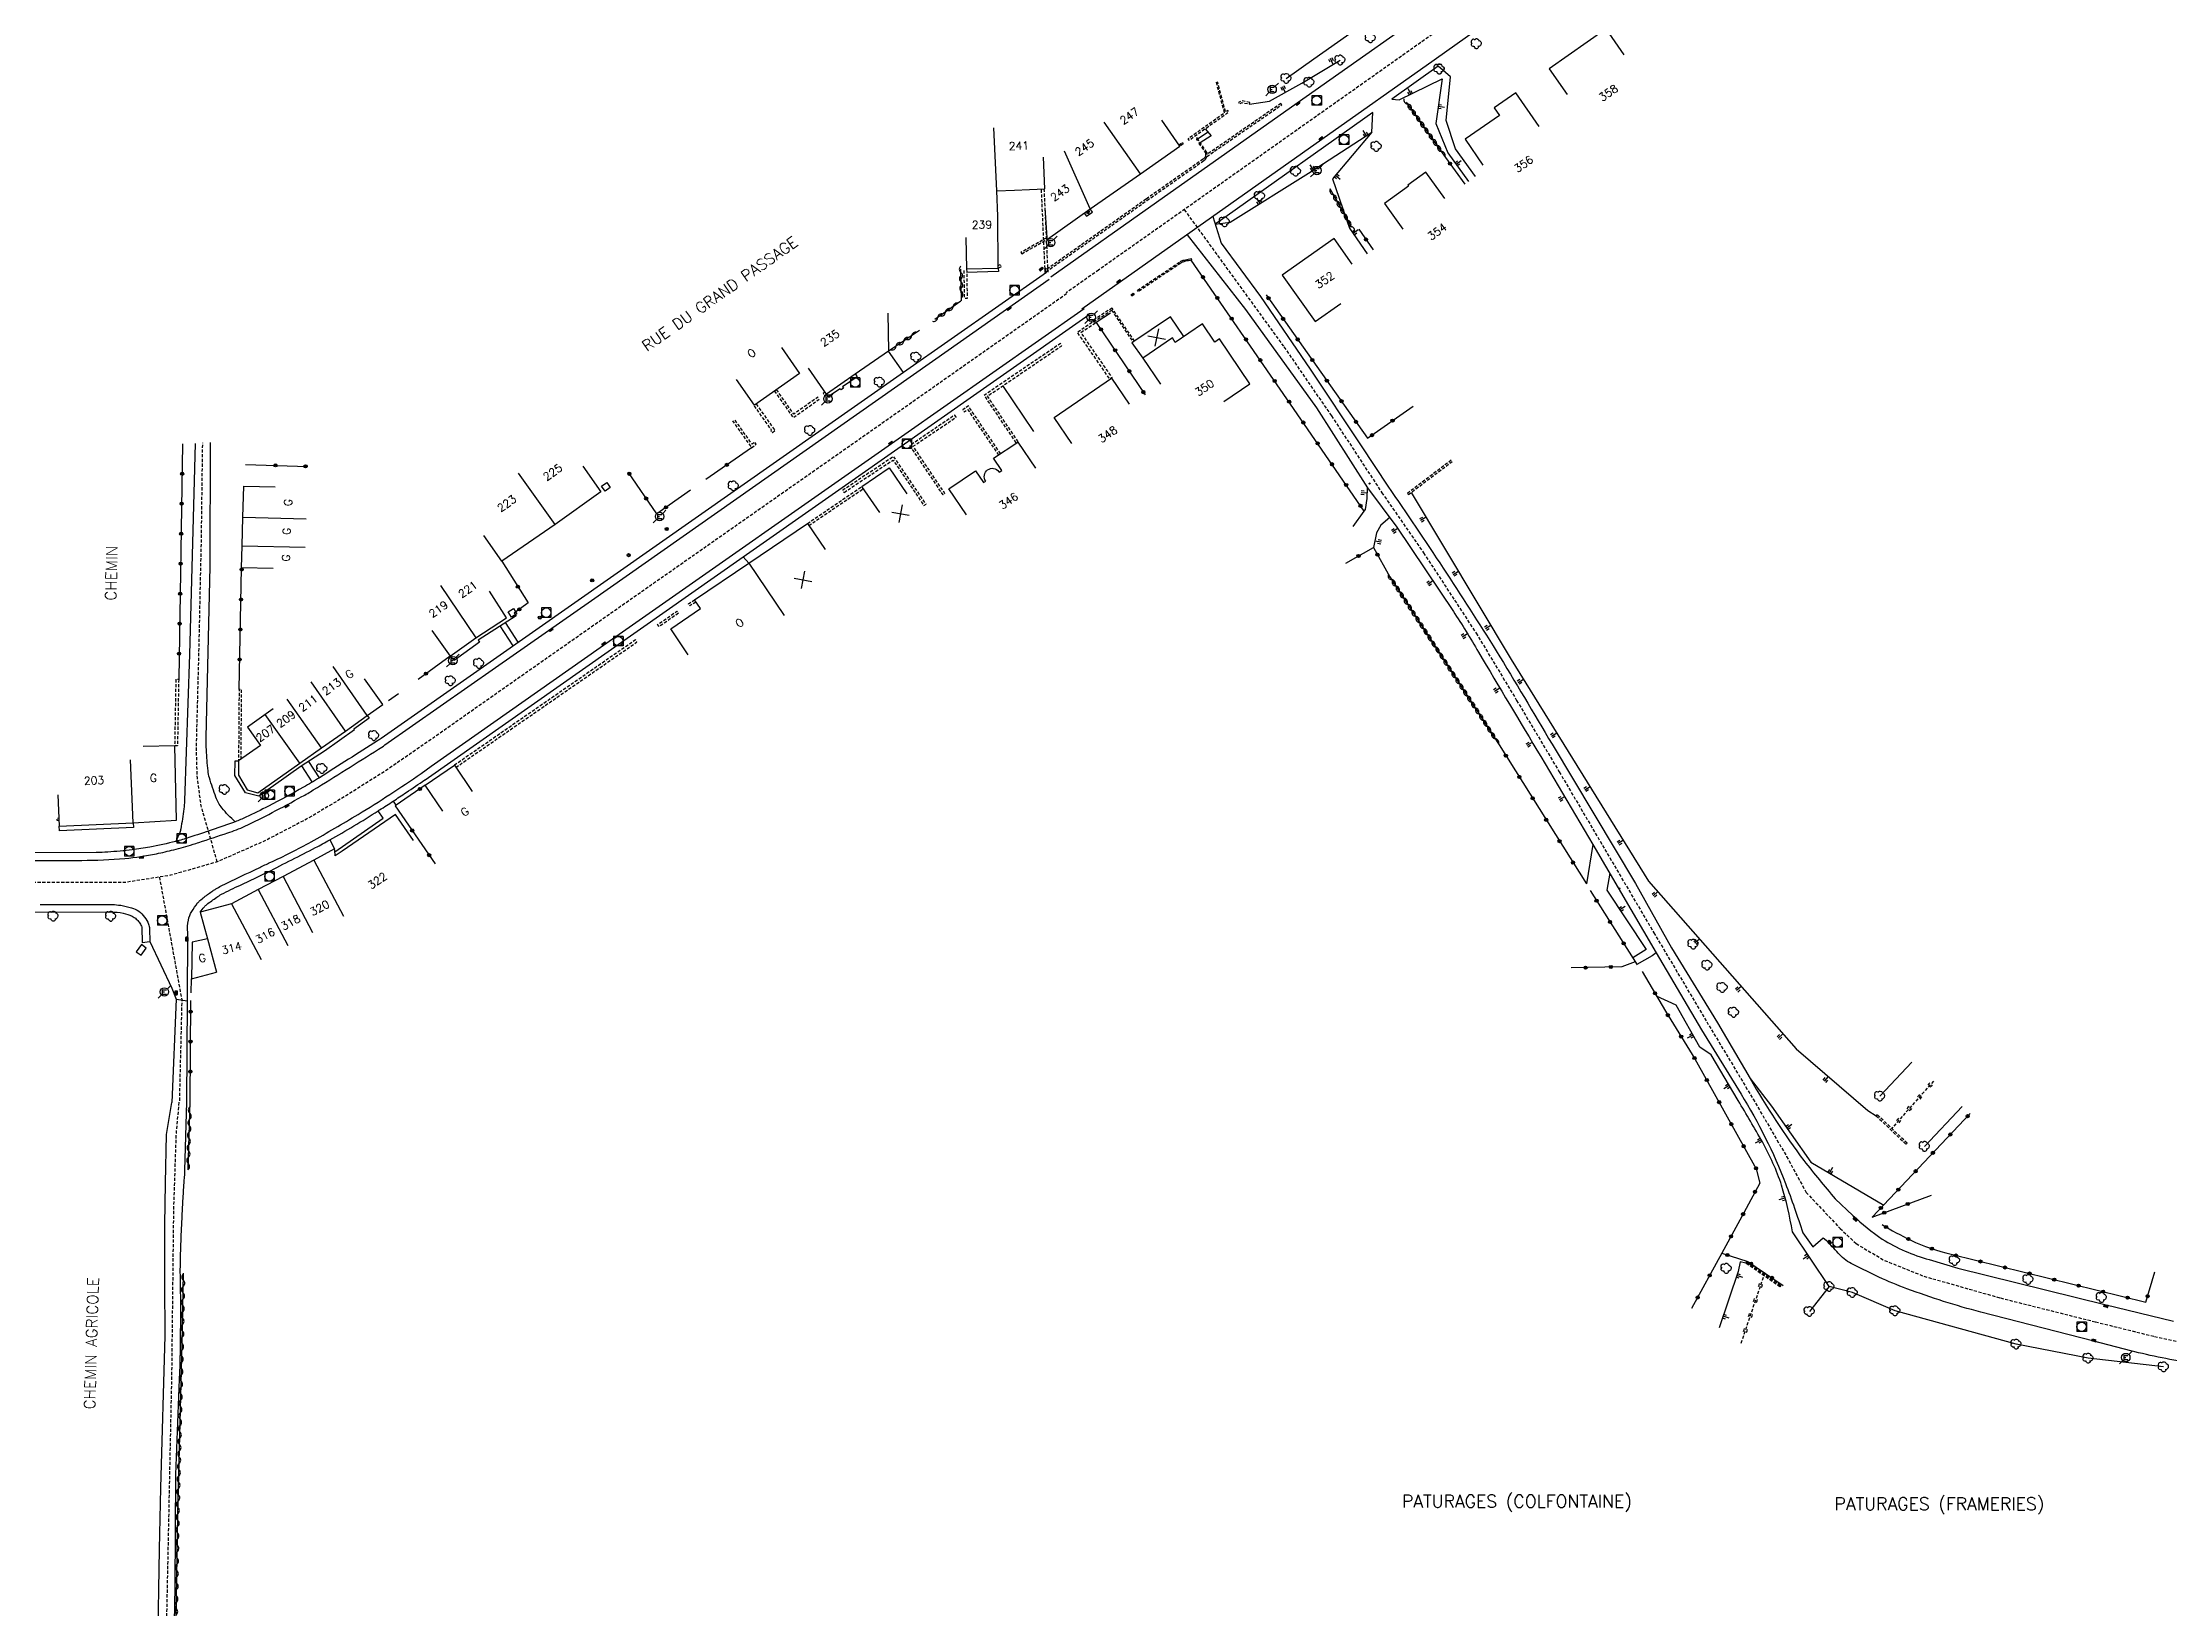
# Model space of a CAD drawing. Header units: millimetres. Extents: x 114000 to 119599, y 121000 to 124063.
# Drawn here: x 114232 to 114569, y 121247.5 to 121495.6 of the extents above; entities that cross this region are included whole.
import ezdxf
from ezdxf.enums import TextEntityAlignment as Align

# ---------------------------------------------------------------- set-up
doc = ezdxf.new("R2010")
doc.units = ezdxf.units.MM
doc.linetypes.add('DASHED', pattern=[0.75, 0.5, -0.25])
doc.layers.get('0').update_dxf_attribs({"linetype": 'CONTINUOUS'})
for name, color, linetype in [('W0001', 6, 'DASHED'), ('W0008', 7, 'CONTINUOUS'), ('W0100', 7, 'CONTINUOUS'), ('W0112', 1, 'DASHED'), ('W0211', 2, 'CONTINUOUS'), ('W0220', 5, 'DASHED'), ('W0300', 7, 'CONTINUOUS'), ('W0302', 3, 'CONTINUOUS'), ('W0310', 3, 'CONTINUOUS'), ('W0322', 7, 'CONTINUOUS'), ('W0334', 7, 'CONTINUOUS'), ('W0400', 7, 'CONTINUOUS'), ('W0420', 7, 'CONTINUOUS'), ('W0471', 7, 'CONTINUOUS'), ('W0980', 7, 'CONTINUOUS'), ('W0989', 7, 'CONTINUOUS'), ('W0991', 7, 'CONTINUOUS'), ('W1102', 7, 'CONTINUOUS')]:
    doc.layers.add(name, color=color, linetype=linetype)
doc.styles.get("Standard").update_dxf_attribs({"font": 'romans.shx', "width": 0.85})

# ---------------------------------------------------------------- blocks, each defined once
blk = doc.blocks.new('t310o')
at = {"color": 0, "linetype": 'Continuous'}
for centre, start, end in [((-0.5, 0.38), 216.8699, 323.1304), ((0.5, -0.37), 36.8699, 143.1303)]:
    blk.add_arc(centre, 0.625, start, end, dxfattribs=at)
blk = doc.blocks.new('t322o')
at = {"color": 0, "linetype": 'Continuous'}
for radius in [0.25, 0.15]:
    blk.add_circle((0, 0), radius, dxfattribs=at)
blk = doc.blocks.new('t991o')
at = {"color": 0, "linetype": 'Continuous'}
for p, q in [((-1, 1), (1, -1)), ((-1, -1), (1, 1))]:
    blk.add_line(p, q, dxfattribs=at)
blk = doc.blocks.new('T420')
for p, q in [((0.75, 0.75), (-0.75, 0.75)), ((-0.75, 0.75), (-0.75, -0.75)), ((0.75, 0.75), (0.75, -0.75)), ((0.75, -0.75), (-0.75, -0.75))]:
    blk.add_line(p, q)
blk.add_ellipse((0, 0), major_axis=(-0.53, 0.53), ratio=1, start_param=3.926991, end_param=10.210176)
blk = doc.blocks.new('T400')
for p, q in [((-0.15, 0.3), (0.15, 0.3)), ((-0.15, -0.25), (-0.15, 0.3)), ((-0.15, 0.15), (0.15, 0.15)), ((-0.15, 0), (0.15, 0)), ((0.15, 0.3), (0.15, -0.25)), ((-0.15, -0.15), (0.15, -0.15)), ((-0.15, -0.25), (-0.15, -0.3)), ((-0.15, -0.3), (0.15, -0.3)), ((0.15, -0.3), (0.15, -0.25))]:
    blk.add_line(p, q)
blk = doc.blocks.new('T300')
for p, q in [((-0.8, 0.51), (-0.86, 0.34)), ((-0.86, 0.34), (-0.86, 0.17)), ((-0.86, 0.17), (-0.74, 0.06)), ((-0.69, 0.63), (-0.8, 0.51)), ((-0.8, -0.06), (-0.74, 0.06)), ((-0.74, 0.06), (-0.69, 0.11)), ((-0.57, 0.69), (-0.69, 0.63)), ((-0.46, 0.69), (-0.57, 0.69)), ((-0.29, 0.63), (-0.46, 0.69)), ((-0.29, 0.63), (-0.17, 0.74)), ((-0.23, 0.57), (-0.29, 0.63)), ((-0.17, 0.74), (-0.06, 0.8)), ((-0.06, 0.8), (0.06, 0.8)), ((0.06, 0.8), (0.23, 0.74)), ((0.23, 0.74), (0.34, 0.63)), ((0.34, 0.63), (0.4, 0.51)), ((0.46, 0.46), (0.34, 0.46)), ((0.4, 0.51), (0.4, 0.46)), ((0.57, 0.4), (0.46, 0.46)), ((0.57, 0.4), (0.69, 0.29)), ((0.69, 0.29), (0.74, 0.17)), ((0.74, 0.06), (0.69, -0.17)), ((0.74, 0.17), (0.74, 0.06)), ((-0.8, -0.17), (-0.8, -0.06)), ((-0.8, -0.23), (-0.8, -0.17)), ((-0.74, -0.34), (-0.8, -0.23)), ((-0.69, -0.4), (-0.74, -0.34)), ((-0.51, -0.46), (-0.69, -0.4)), ((-0.4, -0.46), (-0.51, -0.46)), ((-0.4, -0.46), (-0.34, -0.46)), ((-0.34, -0.46), (-0.34, -0.4)), ((-0.34, -0.51), (-0.34, -0.46)), ((-0.29, -0.63), (-0.34, -0.51)), ((-0.17, -0.74), (-0.29, -0.63)), ((-0.06, -0.8), (-0.17, -0.74)), ((0.06, -0.8), (-0.06, -0.8)), ((0.17, -0.74), (0.06, -0.8)), ((0.23, -0.69), (0.17, -0.74)), ((0.29, -0.46), (0.23, -0.46)), ((0.29, -0.63), (0.23, -0.69)), ((0.46, -0.4), (0.29, -0.46)), ((0.34, -0.51), (0.29, -0.63)), ((0.34, -0.51), (0.34, -0.46)), ((0.57, -0.34), (0.46, -0.4)), ((0.63, -0.29), (0.57, -0.34)), ((0.69, -0.17), (0.63, -0.29))]:
    blk.add_line(p, q)
blk = doc.blocks.new('T471')
for p, q in [((-0.333334, 0.333334), (-0.333334, -0.333334)), ((-0.333334, 0.333334), (0.333334, 0.333334)), ((-0.333334, 0), (0, 0)), ((0.500001, 0.500001), (1.000002, 1.000002)), ((-0.500001, -0.500001), (-1.000002, -1.000002)), ((-0.333334, -0.333334), (0.333334, -0.333334))]:
    blk.add_line(p, q)
blk.add_ellipse((0, 0), major_axis=(0.471405, 0.471405), ratio=1, start_param=5.4977871438, end_param=11.780972451)
blk = doc.blocks.new('t112o')
at = {"color": 0, "linetype": 'Continuous'}
for p, q in [((-0.5, 0.5), (0.5, 0.5)), ((-0.5, -0.5), (-0.5, 0.5)), ((0.5, 0.5), (0.5, -0.5)), ((0.5, -0.5), (-0.5, -0.5))]:
    blk.add_line(p, q, dxfattribs=at)
blk = doc.blocks.new('t211o')
at = {"color": 0, "linetype": 'Continuous'}
for p, q in [((-0.29, 0.5), (-0.29, 0)), ((0, 1), (0, 0)), ((0.29, 0.5), (0.29, 0))]:
    blk.add_line(p, q, dxfattribs=at)

msp = doc.modelspace()

# ---------------------------------------------------------------- linework, layer by layer
at = {"layer": 'W0001'}
for points in [[(114496.31, 121528.1), (114444.87, 121491.74), (114412.4, 121468.81), (114399.33, 121459.6), (114394.2, 121455.98)], [(114412.9, 121469.16), (114428.71, 121447.41), (114436.24, 121436.48), (114444.22, 121424.32), (114450.83, 121414.8), (114459.15, 121402.08), (114465.58, 121391.42), (114472.34, 121380.08), (114487.32, 121354.61), (114495.7, 121340.51), (114503.06, 121328.25), (114508.37, 121319.16), (114511.46, 121313.47), (114516.85, 121307.75), (114519.37, 121305.35), (114523.89, 121302.68), (114530.11, 121300.19), (114542.25, 121296.74), (114557.33, 121292.95), (114566.67, 121290.64), (114573.81, 121289.1)]]:
    msp.add_lwpolyline(points, dxfattribs=at)
at = {"layer": 'W0001', "flags": 128}
for points in [[(114394.26, 121455.83), (114362.51, 121433.54), (114328.87, 121409.98), (114312.87, 121398.78), (114301.67, 121390.93), (114293.86, 121385.44), (114286.12, 121380.11), (114280.13, 121376.34), (114273.82, 121372.6), (114267.11, 121369.12), (114259.65, 121365.84), (114252.25, 121363.7), (114245.11, 121362.57), (114235.09, 121362.57), (114223.85, 121362.56), (114195.77, 121362.55), (114153.35, 121362.52), (114106.3, 121362.47)], [(114259.65, 121365.84), (114257.11, 121374.7), (114256.5, 121379.1), (114256.35, 121383.84), (114256.75, 121398.9), (114257.14, 121416.48), (114257.35, 121432.2)], [(114250.49, 121363.42), (114254.03, 121343.96), (114253.64, 121327.76)], [(114251.02, 121063.43), (114248.95, 121081.55), (114249.23, 121091.26), (114249.35, 121114.76), (114249.52, 121131.86), (114250.62, 121187.93), (114251.28, 121227.86), (114252.47, 121284.6), (114252.77, 121310.76), (114253.17, 121322.83), (114253.64, 121327.76)]]:
    msp.add_lwpolyline(points, dxfattribs=at)
at = {"layer": 'W0008', "flags": 128}
for points in [[(114391.75, 121458.54), (114408.53, 121470.36), (114430.81, 121486.09), (114456.29, 121504.11), (114470.15, 121513.89), (114505.5, 121538.87), (114538.54, 121562.25), (114564.07, 121580.28), (114575.32, 121588.13, 0.005524), (114581.08, 121592.27, 0.0206), (114583.82, 121594.37, 0.1109), (114585.92, 121596.93, 0.1696), (114586.17, 121600.03, 0.1334), (114584.52, 121602.6), (114576.55, 121610.26), (114561.32, 121624.79)], [(114413.36, 121465.2), (114422.62, 121453.35), (114433.88, 121437.77), (114441.97, 121425.07), (114446.6, 121418.88), (114455.55, 121405.52, -0.014), (114459.52, 121399.08, 0.0002), (114469.4, 121382.52), (114477.67, 121368.6), (114487.67, 121351.43), (114494.9, 121339.23), (114501.15, 121329.03, -0.045), (114508.19, 121314.9, -0.0127), (114510.93, 121307.05), (114512.5, 121304.86), (114514.15, 121306.24), (114514.66, 121305.88)], [(114417.44, 121468.08), (114418.78, 121463.84), (114425.01, 121455.41), (114432.87, 121443.89), (114440.96, 121431.74), (114445.19, 121425.33, -0.0116), (114462.36, 121399.25, -0.0029), (114471.2, 121384.47), (114484.42, 121362.39), (114490.14, 121352.23), (114497.39, 121340.32), (114502.58, 121331.51, 0.0307), (114511.12, 121318.5, 0.0121), (114516.07, 121312.47), (114518.87, 121309.81)], [(114391.07, 121459.23), (114368.42, 121443.38), (114302.88, 121397.48), (114285.64, 121385.39, -0.011341), (114285.03, 121384.99, -0.000762), (114275.85, 121379.17, -0.013405), (114273.31, 121377.66, -0.006282), (114267.78, 121374.66)], [(114102.12, 121365.96), (114128.83, 121366), (114172.5, 121366.03), (114211.58, 121366.04), (114238.2, 121366.07, 0.021891), (114245, 121366.37, 0.029491), (114250, 121367.11, 0.011288), (114252.77, 121367.76, 0.010113), (114255.82, 121368.61, 0.006406), (114256.73, 121368.9, 0.001251), (114261.31, 121370.42, 0.025592), (114264.04, 121371.49, 0.019217), (114268.37, 121373.64, 0.005233), (114273.08, 121376.17, 0.013452), (114274.88, 121377.22, 0.001219), (114285.23, 121383.69, 0.012579), (114286.22, 121384.35), (114303.74, 121396.63), (114318.96, 121407.25), (114375.51, 121446.91), (114391.48, 121458.14)], [(114231.59, 121359.08), (114243.05, 121359.06, -0.041145), (114244.35, 121358.95, -0.030533), (114246.07, 121358.55, -0.081932), (114247.22, 121358, -0.081335), (114248.13, 121357.09, -0.056957), (114248.77, 121355.96, -0.098012), (114248.93, 121355.22), (114248.96, 121353.19), (114252.44, 121345.8), (114253.13, 121344.08), (114254.94, 121343.84), (114254.97, 121354.64, -0.067649), (114255.09, 121356.62, -0.093955), (114255.62, 121357.96, -0.016573), (114256.55, 121359.32, -0.054253), (114256.9, 121359.69, -0.017831), (114257.59, 121360.26, -0.009473), (114258.96, 121361.25, -0.019898), (114259.43, 121361.55, -0.01868), (114260.29, 121362.02, 0.000116), (114266.38, 121364.96, -0.007292), (114268, 121365.72, 0.022276), (114274.56, 121369.03, 0.008351), (114281.97, 121373.35, 0.015862), (114291.96, 121379.85), (114293.57, 121380.98), (114322.8, 121401.53), (114368.11, 121433.2), (114397.04, 121453.52)], [(114256.13, 121432.11), (114255.28, 121398.71), (114254.48, 121375.53, -0.025153), (114254.36, 121374.21, -0.010441), (114253.87, 121371.07, -0.049652), (114253.71, 121370.49, -0.019274), (114253.09, 121369.08)], [(114262.51, 121372.2, -0.050206), (114260.4, 121374.37, -0.078933), (114259.45, 121376.06, -0.016216), (114258.41, 121379.16, -0.047157), (114258.19, 121380.27, -0.011865), (114257.93, 121383.56, -0.019525), (114257.9, 121385.56), (114258.54, 121412.63), (114258.56, 121432.28)], [(114256.94, 121357.85, -0.022893), (114257.62, 121358.72, -0.049834), (114257.99, 121359.07, -0.01352), (114259.57, 121360.23, -0.029529), (114260.33, 121360.69, -0.015917), (114263.33, 121362.16, 0.010971), (114267.71, 121364.25, 0.002483), (114275.22, 121368.09, 0.008154), (114277.48, 121369.31, 0.007868), (114281.3, 121371.52, 0.007625), (114285.17, 121373.93, 0.000614), (114285.39, 121374.07, 0.000062), (114287.52, 121375.45, 0.00408), (114289.59, 121376.82, 0.002836), (114292.56, 121378.83)], [(114267.78, 121374.68, -0.010955), (114264.18, 121372.89, -0.024307), (114262.51, 121372.2, -0.005337), (114255.16, 121369.68, -0.019176), (114253.09, 121369.08, -0.013176), (114248.96, 121368.17, -0.019592), (114246.15, 121367.74, -0.009035), (114242.33, 121367.38, -0.018431), (114240.45, 121367.31), (114210.53, 121367.23), (114170.99, 121367.24), (114169.77, 121367.24), (114109.53, 121367.18), (114102.32, 121367.15)], [(114114.58, 121355.79), (114114.55, 121357.79), (114159.76, 121357.83), (114190.76, 121357.87), (114230.47, 121357.88), (114242.8, 121357.9, -0.05063), (114244.75, 121357.7, -0.066588), (114246.16, 121357.21, -0.057737), (114246.83, 121356.77, -0.06751), (114247.29, 121356.26, -0.03678), (114247.65, 121355.65, -0.10656), (114247.71, 121355.41), (114247.78, 121353.08), (114248.96, 121353.19)], [(114252.2, 121209.11), (114252.98, 121250.9), (114253.09, 121268.76), (114253.69, 121283.88, 0.01332), (114253.8, 121301.1), (114253.8, 121301.35), (114253.81, 121301.6), (114253.81, 121301.86), (114253.81, 121302.11), (114253.82, 121302.36), (114253.82, 121302.61), (114253.83, 121302.87), (114253.83, 121303.12), (114253.84, 121303.37), (114253.84, 121303.62), (114253.85, 121303.87), (114253.86, 121304.13), (114253.87, 121304.38), (114253.87, 121304.63), (114253.88, 121304.88), (114253.89, 121305.14), (114253.9, 121305.39), (114253.91, 121305.64), (114253.92, 121305.89), (114253.93, 121306.14), (114253.94, 121306.4), (114253.95, 121306.65), (114253.96, 121306.9), (114253.97, 121307.15), (114253.98, 121307.4), (114254, 121307.66), (114254.01, 121307.91), (114254.02, 121308.16), (114254.03, 121308.41), (114254.04, 121308.66), (114254.05, 121308.92), (114254.07, 121309.17), (114254.08, 121309.42), (114254.09, 121309.67), (114254.1, 121309.92), (114254.11, 121310.17), (114254.13, 121310.42), (114254.14, 121310.67), (114254.15, 121310.92), (114254.17, 121311.17), (114254.18, 121311.42), (114254.2, 121311.67), (114254.21, 121311.92), (114254.22, 121312.17), (114254.24, 121312.42), (114254.25, 121312.67), (114254.27, 121312.92), (114254.28, 121313.18), (114254.3, 121313.43), (114254.32, 121313.68), (114254.33, 121313.93), (114254.35, 121314.18), (114254.36, 121314.43), (114254.38, 121314.68), (114254.4, 121314.93), (114254.42, 121315.18), (114254.43, 121315.43), (114254.45, 121315.68), (114254.47, 121315.93), (114254.49, 121316.18), (114254.51, 121316.43), (114254.52, 121316.68), (114254.54, 121316.93), (114254.82, 121327.83)], [(114518.87, 121309.81, 0.0377), (114523.53, 121306.07, 0.0706), (114530.97, 121302.81), (114535.49, 121301.45), (114558.81, 121295.71), (114569.7, 121293.07)], [(114572.85, 121286.33, -0.0186), (114562.92, 121288.36), (114557.07, 121289.88), (114539.16, 121294.49, -0.0256), (114527.44, 121298.21, -0.0251), (114523, 121300.05), (114518.61, 121302.19, -0.0863), (114516.54, 121303.85, -0.0087), (114514.66, 121305.88)]]:
    msp.add_lwpolyline(points, format="xyb", dxfattribs=at)
for points in [[(114459.45, 121497.78), (114452.5, 121492.84), (114434.69, 121480.26), (114396.66, 121453.42)], [(114383.43, 121459.87), (114383.49, 121459.35), (114378.42, 121459.22)], [(114292.59, 121378.83), (114343.02, 121414.16), (114397.83, 121452.56)], [(114368.42, 121443.38), (114366.03, 121446.74)], [(114360.78, 121443.11), (114361.07, 121442.68), (114358.76, 121441.11), (114358.9, 121440.89), (114358.52, 121440.62), (114358.36, 121440.78), (114356.51, 121439.55), (114356.2, 121439.94)], [(114384.11, 121441.28), (114389, 121434.03)], [(114343.92, 121413.17), (114343.02, 121414.16)], [(114306.72, 121405.25), (114307.01, 121404.83), (114301.01, 121400.98), (114301.21, 121400.63), (114297.18, 121397.74), (114296.58, 121398.43)], [(114306.53, 121400.05), (114304.5, 121403.22)], [(114307.35, 121400.62), (114305.34, 121403.76)], [(114283.43, 121389), (114283.72, 121388.6), (114281.32, 121386.84), (114281.39, 121386.73), (114276.65, 121383.35), (114272.97, 121380.98), (114268.58, 121377.88), (114266.23, 121376.24), (114264.14, 121376.77), (114262.46, 121379.51), (114262.48, 121381.85), (114263.03, 121381.83)], [(114274.72, 121378.49), (114273.07, 121381.04)], [(114275.85, 121379.17), (114274.18, 121381.75)], [(114287.52, 121375.45), (114287.96, 121374.8)], [(114246.35, 121372.01), (114246.38, 121371.29), (114234.64, 121370.74), (114234.61, 121371.47)], [(114278.31, 121367.42), (114285.96, 121372.76), (114285.17, 121373.93)], [(114277.48, 121369.31), (114278.21, 121367.88)], [(114253.13, 121344.08), (114252.46, 121327.69)], [(114254.82, 121327.83), (114254.94, 121343.84)], [(114249.25, 121063.42), (114247.69, 121081.4), (114247.66, 121090.57), (114247.78, 121101.05), (114248.25, 121130.4), (114248.85, 121169.07), (114249.7, 121209.08), (114250.51, 121256.96), (114250.71, 121266.64), (114251.4, 121290.73), (114251.37, 121299.09), (114251.33, 121308.31), (114251.47, 121314.93), (114251.6, 121322.66), (114252.46, 121327.69), (114252.46, 121327.69)]]:
    msp.add_lwpolyline(points, dxfattribs=at)
msp.add_lwpolyline([(114247.64, 121352.73), (114246.82, 121351.57), (114247.59, 121351.03), (114248.4, 121352.18)], close=True, dxfattribs=at)
at = {"layer": 'W0100', "flags": 128}
for points in [[(114482.64, 121493.69), (114479.78, 121497.79), (114470.74, 121491.49), (114473.6, 121487.39)], [(114469.14, 121482.35), (114465.45, 121487.68), (114462.02, 121485.31), (114462.86, 121484.09), (114457.41, 121480.33), (114460.25, 121476.21)], [(114390.79, 121469.47), (114391.1, 121464.71), (114391.23, 121464.49), (114397.98, 121469.28), (114405.96, 121474.86), (114412.21, 121479.23), (114409.34, 121483.33)], [(114416.22, 121481.98), (114417.18, 121480.86), (114415.45, 121479.77)], [(114378.31, 121464.76), (114378.42, 121459.77), (114383.43, 121459.87), (114383.38, 121468.12), (114383.2, 121472.13), (114386.01, 121472.26), (114388.36, 121472.36), (114390.83, 121472.47), (114390.6, 121477.47)], [(114397.06, 121468.63), (114397.42, 121468.11), (114398.35, 121468.74), (114397.98, 121469.28)], [(114365.91, 121452.74), (114366.03, 121446.74), (114360.73, 121443.08), (114356.2, 121439.94), (114353.35, 121444.05)], [(114412.86, 121449.07), (114410.74, 121452.2), (114404.61, 121448.06), (114406.32, 121445.61)], [(114349.05, 121447.3), (114351.93, 121443.22), (114344.81, 121438.19), (114341.92, 121442.28)], [(114395.09, 121432.11), (114392.27, 121436.23), (114401.37, 121442.47), (114404.19, 121438.34)], [(114317.58, 121428.51), (114320.47, 121424.44), (114313.2, 121419.27), (114304.76, 121413.45), (114301.92, 121417.56)], [(114364.64, 121421.17), (114361.82, 121425.3), (114366.14, 121428.26), (114368.96, 121424.13)], [(114268.52, 121412.3), (114263.52, 121412.4), (114263.59, 121415.91), (114263.73, 121420.44), (114263.86, 121425.36), (114268.85, 121425.23)], [(114334.31, 121398.63), (114331.52, 121402.77), (114336.22, 121405.95), (114335.28, 121407.34), (114343.92, 121413.17), (114353.18, 121419.45), (114355.99, 121415.31)], [(114293.67, 121402.5), (114296.58, 121398.43), (114300.65, 121401.34), (114305.52, 121404.52), (114302.79, 121408.71)], [(114268.54, 121390.08), (114264.46, 121387.19), (114266.51, 121384.26), (114263.03, 121381.83), (114263.01, 121379.59), (114264.42, 121377.24), (114266.06, 121376.79), (114272.72, 121381.46), (114276.19, 121383.91), (114279.98, 121386.55), (114283.43, 121389), (114285.91, 121390.79), (114283, 121394.85)], [(114234.38, 121376.46), (114234.61, 121371.47), (114246.35, 121372.01), (114253.19, 121372.42), (114252.93, 121384.23), (114247.93, 121384.12)], [(114295.43, 121373.84), (114292.61, 121377.96), (114297.24, 121381.13), (114300.06, 121377)], [(114290.73, 121369.22), (114287.89, 121373.34), (114279.47, 121367.54), (114278.35, 121366.77), (114278.3, 121367.67), (114278.21, 121367.88), (114274.98, 121366.12), (114270.12, 121363.52), (114266.16, 121361.45), (114261.93, 121359.2), (114256.94, 121357.85), (114258.1, 121353.66), (114255.67, 121353.11), (114255.56, 121347.28), (114259.56, 121348.38)]]:
    msp.add_lwpolyline(points, dxfattribs=at)
at = {"layer": 'W0100'}
for points in [[(114416.7, 121481.42), (114414.84, 121480.2), (114415.23, 121480.12), (114414.92, 121480.6), (114414.84, 121480.2)], [(114454.22, 121470.92), (114451.18, 121475.1), (114448.34, 121473.03), (114448.46, 121472.87), (114444.64, 121470.13), (114447.55, 121466.07)], [(114397.88, 121468.42), (114397.52, 121468.95), (114397.45, 121468.56), (114397.92, 121468.88), (114397.52, 121468.95)], [(114439.53, 121460.51), (114436.65, 121464.59), (114428.44, 121458.81), (114433.65, 121451.42), (114437.74, 121454.3)], [(114419.16, 121438.75), (114423.3, 121441.55), (114418.47, 121448.69), (114417.73, 121448.19), (114415.79, 121451.05), (114411.49, 121448.14), (114411.02, 121448.84), (114406.32, 121445.61), (114409.15, 121441.49)]]:
    msp.add_lwpolyline(points, dxfattribs=at)
at = {"layer": 'W0100', "flags": 128}
msp.add_lwpolyline([(114378.38, 121420.81), (114375.57, 121424.95), (114379.8, 121427.81), (114381.09, 121425.91), (114381.45, 121426.15, -0.00033), (114381.45, 121426.15, -1), (114383.53, 121427.65, -0.014579), (114383.58, 121427.58), (114383.99, 121427.86), (114382.69, 121429.78), (114386.52, 121432.35), (114389.31, 121428.21)], format="xyb", dxfattribs=at)
at = {"layer": 'W0112', "flags": 128}
for points in [[(114417.95, 121489.36), (114419.25, 121484.45), (114413.49, 121480.36), (114413.64, 121480.15), (114419.61, 121484.39), (114419.97, 121484.69), (114419.81, 121484.89), (114419.47, 121484.6), (114418.19, 121489.43)], [(114390.67, 121472.47), (114391.27, 121459.24), (114390.87, 121459.22), (114390.27, 121472.45)], [(114378.42, 121459.77), (114378.5, 121455.11), (114378.1, 121455.11), (114378.02, 121459.76)], [(114383.43, 121460.33), (114383.71, 121460.49), (114383.91, 121460.14), (114383.43, 121459.87)], [(114386.59, 121432.4), (114381.72, 121439.62), (114393.5, 121447.61), (114393.27, 121447.94), (114381.17, 121439.73), (114386.26, 121432.18)], [(114345.06, 121438.38), (114348.06, 121434.13), (114347.63, 121433.82), (114347.4, 121434.14), (114347.51, 121434.22), (114344.74, 121438.15)], [(114347.96, 121440.42), (114350.92, 121436.21), (114355.06, 121439.12), (114354.83, 121439.44), (114351.02, 121436.77), (114348.29, 121440.65)], [(114355.97, 121440.27), (114355.67, 121440.05), (114355.91, 121439.73), (114356.2, 121439.94)], [(114341.3, 121435.72), (114344.34, 121431.43), (114345.06, 121432.02), (114344.81, 121432.33), (114344.41, 121432.01), (114341.63, 121435.95)], [(114383.79, 121430.51), (114378.69, 121438.06), (114377.79, 121437.45), (114378.02, 121437.12), (114378.58, 121437.5), (114383.45, 121430.29)], [(114353.18, 121419.45), (114361.82, 121425.3)], [(114353.4, 121419.12), (114362.04, 121424.96)], [(114335.5, 121407), (114334.54, 121406.37), (114334.32, 121406.7), (114335.28, 121407.34)], [(114297.46, 121380.8), (114326.17, 121400.67), (114325.94, 121401), (114297.24, 121381.13)], [(114263.43, 121382.11), (114263.51, 121393.15), (114263.11, 121393.16), (114263.03, 121381.83)], [(114234.57, 121372.4), (114234.3, 121372.37), (114234.25, 121372.77), (114234.55, 121372.8)]]:
    msp.add_lwpolyline(points, dxfattribs=at)
at = {"layer": 'W0112'}
for points in [[(114390.75, 121459.69), (114391, 121459.32), (114406.99, 121470.62), (114416.03, 121476.96), (114416.15, 121477.06), (114416.27, 121477.18), (114416.36, 121477.31), (114416.44, 121477.45), (114416.49, 121477.59), (114428.37, 121485.79), (114428.23, 121485.99), (114416.52, 121477.92), (114416.52, 121477.98), (114416.51, 121478.11), (114416.5, 121478.24), (114415.43, 121479.81), (114415.22, 121479.67), (114416.26, 121478.16), (114416.26, 121478.09), (114416.27, 121477.97), (114416.27, 121477.86), (114416.26, 121477.75), (114416.25, 121477.66), (114416.21, 121477.55), (114416.15, 121477.44), (114416.07, 121477.34), (114415.99, 121477.25), (114415.88, 121477.16), (114406.85, 121470.83), (114391.07, 121459.67), (114390.96, 121459.83)], [(114414.05, 121461.16), (114413.82, 121461.12), (114413.6, 121461.08), (114413.38, 121461.04), (114413.16, 121460.99), (114412.94, 121460.94), (114412.82, 121460.9), (114412.7, 121460.87), (114412.58, 121460.82), (114412.48, 121460.77), (114412.38, 121460.71), (114405.64, 121456.19), (114405.5, 121456.39), (114412.24, 121460.92), (114412.36, 121460.99), (114412.49, 121461.05), (114412.61, 121461.1), (114412.75, 121461.14), (114412.88, 121461.18), (114413.1, 121461.24), (114413.33, 121461.29), (114413.55, 121461.33), (114413.78, 121461.37), (114414.01, 121461.41)], [(114404.48, 121455.69), (114404.83, 121455.93), (114404.97, 121455.72), (114404.62, 121455.48)], [(114527.47, 121321.26), (114522.74, 121325.78), (114522.56, 121325.6), (114527.29, 121321.08)], [(114507.31, 121298.5), (114501.93, 121302.24), (114502.07, 121302.44), (114507.45, 121298.71)]]:
    msp.add_lwpolyline(points, close=True, dxfattribs=at)
at = {"layer": 'W0112', "flags": 128}
for points in [[(114423.29, 121486.14), (114422.03, 121486.4), (114421.51, 121486.13), (114421.63, 121485.91), (114422.06, 121486.14), (114423.24, 121485.89)], [(114398.82, 121451.18), (114396.52, 121449.66), (114401.45, 121442.53), (114401.12, 121442.3), (114395.95, 121449.77), (114398.6, 121451.52)], [(114376.77, 121436.29), (114376.54, 121436.62), (114369.4, 121431.77), (114374.64, 121423.97), (114374.97, 121424.2), (114369.95, 121431.67)], [(114358.99, 121424.37), (114366.75, 121429.5), (114371.65, 121422.29), (114371.98, 121422.51), (114366.86, 121430.05), (114358.77, 121424.7)], [(114332.74, 121405.22), (114329.68, 121403.1), (114329.45, 121403.43), (114332.51, 121405.55)], [(114253.54, 121394.76), (114253.35, 121384.21), (114252.93, 121384.23), (114252.96, 121384.63), (114253.14, 121394.77)]]:
    msp.add_lwpolyline(points, close=True, dxfattribs=at)
at = {"layer": 'W0112'}
for points in [[(114412.07, 121479.44), (114412.59, 121479.78), (114412.72, 121479.57), (114412.21, 121479.23)], [(114391.1, 121464.71), (114387.03, 121462.39), (114387.15, 121462.17), (114391.23, 121464.49)], [(114405.01, 121448.33), (114401.46, 121453.58), (114398.4, 121451.59), (114398.54, 121451.38), (114401.39, 121453.23), (114404.8, 121448.19)], [(114455.22, 121429.47), (114448.27, 121424.21), (114448.42, 121424.02), (114455.37, 121429.27)]]:
    msp.add_lwpolyline(points, dxfattribs=at)
at = {"layer": 'W0211'}
msp.add_line((114477.67, 121368.6), (114476.63, 121362.34), dxfattribs=at)
at = {"layer": 'W0211', "flags": 128}
for points in [[(114423.24, 121485.89), (114426.43, 121486.34), (114431.55, 121489.18), (114437.62, 121492.87)], [(114459.06, 121474.43), (114455.89, 121478.79), (114454.43, 121483.27), (114455.09, 121490.21), (114453.13, 121491.88), (114445.8, 121486.67)], [(114442.62, 121481.44), (114442.77, 121484.57), (114419.68, 121468.16), (114417.81, 121466.89)], [(114441.4, 121421.42), (114441.61, 121421.66), (114441.87, 121423.4), (114441.97, 121425.07)], [(114445.47, 121420.39), (114444.04, 121419.16), (114443.36, 121417.97), (114442.89, 121415.62)], [(114480.33, 121364.02), (114479.89, 121361.36), (114486.09, 121351.94), (114483.98, 121350.62)], [(114502.58, 121331.51), (114505.95, 121327.11), (114512.22, 121318.27), (114523.75, 121311.46)], [(114501.93, 121302.24), (114501.03, 121302.48), (114500.68, 121300.93), (114497.69, 121292.01)]]:
    msp.add_lwpolyline(points, dxfattribs=at)
at = {"layer": 'W0211'}
for points in [[(114445.8, 121486.67), (114446.98, 121486.58), (114453.78, 121489.89), (114452.77, 121482.79), (114454.66, 121478.15), (114457.95, 121473.63)], [(114417.81, 121466.89), (114420.17, 121467.18), (114433.03, 121475.23), (114442.62, 121481.44), (114436.41, 121474.06), (114439.08, 121466.23), (114441.91, 121462.15)], [(114448.86, 121424.35), (114464.72, 121397.9), (114486.5, 121362.79), (114509.89, 121336.2), (114521.25, 121326.43), (114522.56, 121325.6)]]:
    msp.add_lwpolyline(points, dxfattribs=at)
msp.add_lwpolyline([(114515.11, 121298.55), (114509.29, 121307.22, 0.0322), (114507.58, 121314.59, 0.046), (114504.52, 121321.46, 0.0092), (114500.7, 121328), (114496.39, 121335.27), (114494.63, 121336.5), (114490.87, 121343.15), (114487.76, 121344.56)], format="xyb", dxfattribs=at)
at = {"layer": 'W0220'}
for p, q in [((114531.64, 121331.09), (114525.02, 121323.6)), ((114530.91, 121330.65), (114530.75, 121330.46)), ((114531.08, 121330.84), (114530.91, 121330.65)), ((114531.29, 121330.32), (114531.12, 121330.13)), ((114531.45, 121330.51), (114531.29, 121330.32)), ((114527.77, 121327.09), (114527.6, 121326.9)), ((114529.26, 121328.78), (114529.09, 121328.59)), ((114529.42, 121328.96), (114529.26, 121328.78)), ((114529.63, 121328.44), (114529.47, 121328.26)), ((114529.8, 121328.63), (114529.63, 121328.44)), ((114525.95, 121325.03), (114525.78, 121324.84)), ((114526.11, 121325.22), (114525.95, 121325.03)), ((114526.32, 121324.7), (114526.16, 121324.51)), ((114526.49, 121324.88), (114526.32, 121324.7)), ((114527.6, 121326.9), (114527.44, 121326.71)), ((114527.98, 121326.57), (114527.81, 121326.38)), ((114528.14, 121326.76), (114527.98, 121326.57)), ((114501.18, 121289.59), (114504.77, 121300.27)), ((114503.21, 121296.42), (114503.29, 121296.66)), ((114503.93, 121298.55), (114504.01, 121298.79)), ((114504.01, 121298.79), (114504.09, 121299.03)), ((114504.4, 121298.39), (114504.48, 121298.63)), ((114504.48, 121298.63), (114504.56, 121298.87)), ((114502.34, 121293.81), (114502.42, 121294.05)), ((114502.42, 121294.05), (114502.5, 121294.29)), ((114502.81, 121293.65), (114502.89, 121293.89)), ((114502.89, 121293.89), (114502.97, 121294.13)), ((114503.13, 121296.18), (114503.21, 121296.42)), ((114503.61, 121296.02), (114503.69, 121296.26)), ((114503.69, 121296.26), (114503.77, 121296.5)), ((114501.54, 121291.44), (114501.62, 121291.68)), ((114501.62, 121291.68), (114501.7, 121291.92)), ((114502.02, 121291.28), (114502.09, 121291.52)), ((114502.09, 121291.52), (114502.17, 121291.76))]:
    msp.add_line(p, q, dxfattribs=at)
at = {"layer": 'W0302', "flags": 128}
for points in [[(114429.07, 121489.96), (114433.43, 121493.04), (114448.96, 121504.02)], [(114568.12, 121285.83), (114556.16, 121287.19), (114544.75, 121289.43), (114525.55, 121294.71), (114518.79, 121297.59), (114515.11, 121298.55), (114511.98, 121294.6)]]:
    msp.add_lwpolyline(points, dxfattribs=at)
at = {"layer": 'W0302'}
for points in [[(114528.22, 121334.11), (114523.15, 121328.71)], [(114536.18, 121327.08), (114530.23, 121320.76)]]:
    msp.add_lwpolyline(points, dxfattribs=at)
at = {"layer": 'W0310'}
msp.add_line((114435.95, 121472.52), (114439.41, 121466.39), dxfattribs=at)
for points in [[(114448.08, 121486.21), (114454.31, 121477.44)], [(114445.48, 121411), (114462.8, 121384.39)]]:
    msp.add_lwpolyline(points, dxfattribs=at)
at = {"layer": 'W0310', "flags": 128}
for points in [[(114377.6, 121454.72), (114377.52, 121459.75)], [(114377.5, 121454.65), (114373.38, 121451.76)], [(114370.95, 121450), (114366.03, 121446.74)], [(114255.02, 121317.04), (114255.36, 121327.86)], [(114250.32, 121082.59), (114250.84, 121092.75), (114251.27, 121106.63), (114251.11, 121133.86), (114252.1, 121169), (114252.54, 121209.61), (114253.4, 121262.43), (114254.08, 121289.44), (114254.29, 121300.67)]]:
    msp.add_lwpolyline(points, dxfattribs=at)
at = {"layer": 'W0322'}
for points in [[(114454.31, 121477.44), (114457.38, 121473.21)], [(114440.58, 121466.06), (114442.84, 121462.8)], [(114484.36, 121350.01), (114482.25, 121349.22), (114474.22, 121349.02)], [(114498.1, 121303.83), (114493.31, 121295.05)]]:
    msp.add_lwpolyline(points, dxfattribs=at)
at = {"layer": 'W0322', "flags": 128}
for points in [[(114439.66, 121418.97), (114441.4, 121421.42), (114429.18, 121439.21), (114414.02, 121461.15)], [(114425.86, 121455.69), (114441.97, 121432.96), (114449.19, 121438.05)], [(114401.21, 121452.74), (114398.96, 121451.3), (114406.72, 121439.82)], [(114254.17, 121432.07), (114253.54, 121394.76)], [(114264.14, 121428.8), (114273.99, 121428.49)], [(114344.34, 121431.43), (114337.07, 121426.43)], [(114334.66, 121424.73), (114329.3, 121420.96), (114324.81, 121427.52)], [(114438.52, 121413.18), (114442.89, 121415.62), (114445.48, 121411)], [(114263.11, 121393.16), (114263.52, 121412.4)], [(114304.76, 121413.45), (114308.91, 121406.86), (114306.72, 121405.25)], [(114296.58, 121398.43), (114291.48, 121394.74)], [(114288.39, 121392.48), (114286.79, 121391.37)], [(114462.8, 121384.39), (114476.63, 121362.34)], [(114292.61, 121377.96), (114287.85, 121374.73), (114294.18, 121365.53)], [(114477.22, 121361.3), (114484.66, 121349.54)], [(114487.67, 121351.43), (114487.06, 121350.95), (114484.64, 121349.58)], [(114255.54, 121345.06), (114255.56, 121347.28)], [(114485.48, 121348.44), (114489.17, 121342.17), (114493.84, 121334.63), (114503.56, 121317.22), (114504.1, 121314.91), (114501.58, 121310.21), (114498.1, 121303.83), (114502.2, 121302.52), (114507.8, 121298.73)], [(114255.36, 121327.86), (114255.45, 121343.89)], [(114537.45, 121325.96), (114521.94, 121309.55), (114531.32, 121313.01)]]:
    msp.add_lwpolyline(points, dxfattribs=at)
msp.add_lwpolyline([(114523.49, 121308.36, 0.0211), (114528.03, 121305.9, 0.0494), (114534.42, 121303.67), (114565.32, 121296.07), (114566.73, 121300.87)], format="xyb", dxfattribs=at)
at = {"layer": 'W0334', "flags": 128}
msp.add_lwpolyline([(114442.16, 121425.8), (114442.3, 121425.9), (114442.39, 121425.77), (114442.25, 121425.67)], close=True, dxfattribs=at)
at = {"layer": 'W0334'}
msp.add_lwpolyline([(114482.01, 121361.51), (114481.93, 121361.64), (114481.8, 121361.57), (114481.88, 121361.44)], close=True, dxfattribs=at)
at = {"layer": 'W1102'}
for p, q in [((114405.96, 121474.86), (114400.23, 121483.05)), ((114397.98, 121469.28), (114393.91, 121478.41))]:
    msp.add_line(p, q, dxfattribs=at)
at = {"layer": 'W1102', "flags": 128}
for points in [[(114383.2, 121472.13), (114382.75, 121482.12)], [(114313.2, 121419.27), (114307.38, 121427.4)], [(114263.73, 121420.44), (114273.73, 121420.19)], [(114263.59, 121415.91), (114273.59, 121415.7)], [(114343.92, 121413.17), (114349.52, 121404.88)], [(114295.01, 121409.6), (114300.65, 121401.34)], [(114283.43, 121389), (114278, 121396.79)], [(114276.19, 121383.91), (114270.73, 121391.62)], [(114279.98, 121386.55), (114274.56, 121394.33)], [(114272.72, 121381.46), (114267.27, 121389.17)], [(114246.35, 121372.01), (114245.89, 121382)], [(114274.98, 121366.12), (114279.66, 121357.21)], [(114266.16, 121361.45), (114270.86, 121352.59)], [(114270.12, 121363.52), (114274.77, 121354.64)], [(114261.93, 121359.2), (114266.61, 121350.37)], [(114258.1, 121353.66), (114259.56, 121348.38)]]:
    msp.add_lwpolyline(points, dxfattribs=at)

# ---------------------------------------------------------------- block references
at = {"layer": 'W0112'}
for p, rotation in [((114321.25, 121425.24), 35.12779150161536), ((114306.43, 121405.3), 32.93401984427931)]:
    msp.add_blockref('t112o', p, dxfattribs=dict(at, rotation=rotation))
at = {"layer": 'W0211'}
for p, rotation in [((114436.06, 121493.09), 205.2196331775422), ((114428.5, 121488.64), 205.2196331775422), ((114448.79, 121487.46), 25.9571297676321), ((114453.16, 121485.49), 261.9214358266287), ((114441.75, 121480.88), 32.90388141069109), ((114433.35, 121475.45), 32.90388141069109), ((114455.99, 121476.32), 306.0157444464645), ((114436.86, 121474.59), 229.9476762911823), ((114424.88, 121470.13), 32.05586896114546), ((114439.67, 121465.38), 304.7287707608382), ((114440.92, 121424.31), 266.7482101455402), ((114445.92, 121418.1), 303.8371681755759), ((114450.36, 121419.91), 300.9567353109373), ((114444.09, 121416.52), 78.64080269229312), ((114455.5, 121411.33), 300.9567353109373), ((114451.49, 121409.79), 303.8371681755759), ((114456.96, 121401.43), 301.4400720578558), ((114460.64, 121402.76), 300.9567353109373), ((114465.83, 121394.21), 301.8065759384102), ((114462.08, 121392.83), 300.8273561987739), ((114467.21, 121384.25), 300.8511282658895), ((114471.11, 121385.71), 301.8065759384102), ((114476.38, 121377.21), 301.8065759384102), ((114472.32, 121375.65), 300.6780640247088), ((114481.65, 121368.72), 301.8065759384102), ((114487.23, 121360.45), 311.343143662272), ((114481.96, 121358.21), 303.3738690179259), ((114493.83, 121352.94), 311.343143662272), ((114500.44, 121345.43), 311.343143662272), ((114493.54, 121338.44), 119.4576609290894), ((114507.04, 121337.92), 311.343143662272), ((114499.26, 121330.43), 120.6553367593316), ((114514.31, 121331.08), 319.2784767827639), ((114508.4, 121323.66), 305.3155248709811), ((114504.33, 121321.81), 119.3336433880562), ((114515.14, 121316.54), 329.4454571811621), ((114508.14, 121312.59), 104.7080947282058), ((114511.8, 121303.48), 123.8886641715365), ((114500.47, 121300.31), 251.4431100414859), ((114498.3, 121293.84), 251.4431100414859)]:
    msp.add_blockref('t211o', p, dxfattribs=dict(at, rotation=rotation))
at = {"layer": 'W0300'}
for p in [(114442.42, 121496.38), (114459.22, 121495.46), (114437.62, 121492.87), (114453.32, 121491.44), (114453.33, 121491.45), (114429.07, 121489.96), (114432.72, 121489.35), (114443.35, 121479.19), (114430.57, 121475.25), (114424.87, 121471.31), (114419.3, 121467.24), (114370.4, 121445.81), (114364.62, 121441.85), (114353.59, 121434.18), (114341.46, 121425.39), (114301.13, 121397.28), (114296.62, 121394.53), (114284.48, 121385.83), (114276.26, 121380.61), (114260.8, 121377.29), (114233.67, 121357.23), (114242.78, 121357.21), (114493.58, 121352.81), (114495.78, 121349.47), (114498.18, 121345.93), (114499.98, 121342), (114523.15, 121328.71), (114530.23, 121320.76), (114535, 121302.68), (114498.82, 121301.43), (114546.66, 121299.67), (114515.11, 121298.55), (114518.79, 121297.59), (114558.29, 121296.84), (114511.98, 121294.6), (114525.55, 121294.71), (114544.75, 121289.43), (114556.16, 121287.19), (114568.12, 121285.83)]:
    msp.add_blockref('T300', p, dxfattribs=at)
at = {"layer": 'W0310'}
for p, rotation in [((114448.29, 121485.92), 305.363807547134), ((114448.96, 121484.98), 305.363807547134), ((114449.63, 121484.04), 305.363807547134), ((114450.3, 121483.09), 305.363807547134), ((114450.96, 121482.15), 305.363807547134), ((114451.63, 121481.21), 305.363807547134), ((114452.3, 121480.27), 305.363807547134), ((114452.97, 121479.33), 305.363807547134), ((114453.64, 121478.38), 305.363807547134), ((114436.52, 121471.51), 299.4390747195449), ((114437.08, 121470.51), 299.4390747195449), ((114437.65, 121469.5), 299.4390747195449), ((114438.22, 121468.5), 299.4390747195449), ((114438.79, 121467.49), 299.4390747195449), ((114439.35, 121466.48), 299.4390747195449), ((114377.52, 121459.22), 90.98488931142876), ((114377.55, 121457.72), 90.98488931142876), ((114377.58, 121456.22), 90.98488931142876), ((114373.82, 121452.06), 215.026583490574), ((114375.04, 121452.92), 215.026583490574), ((114376.27, 121453.78), 215.026583490574), ((114368.45, 121448.34), 213.4650168870713), ((114369.7, 121449.17), 213.4650168870713), ((114367.2, 121447.52), 213.4650168870713), ((114445.79, 121410.52), 303.0647010295741), ((114446.42, 121409.55), 303.0647010295741), ((114447.05, 121408.59), 303.0647010295741), ((114447.68, 121407.62), 303.0647010295741), ((114448.31, 121406.65), 303.0647010295741), ((114448.94, 121405.68), 303.0647010295741), ((114449.57, 121404.71), 303.0647010295741), ((114450.2, 121403.75), 303.0647010295741), ((114450.83, 121402.78), 303.0647010295741), ((114451.46, 121401.81), 303.0647010295741), ((114452.09, 121400.84), 303.0647010295741), ((114452.72, 121399.87), 303.0647010295741), ((114453.35, 121398.91), 303.0647010295741), ((114453.98, 121397.94), 303.0647010295741), ((114454.61, 121396.97), 303.0647010295741), ((114455.24, 121396), 303.0647010295741), ((114455.87, 121395.03), 303.0647010295741), ((114456.5, 121394.07), 303.0647010295741), ((114457.13, 121393.1), 303.0647010295741), ((114457.76, 121392.13), 303.0647010295741), ((114458.39, 121391.16), 303.0647010295741), ((114459.02, 121390.19), 303.0647010295741), ((114459.65, 121389.23), 303.0647010295741), ((114460.28, 121388.26), 303.0647010295741), ((114460.91, 121387.29), 303.0647010295741), ((114461.54, 121386.32), 303.0647010295741), ((114462.17, 121385.35), 303.0647010295741), ((114255.3, 121326.03), 88.19046715086864), ((114255.24, 121324.03), 88.19046715086864), ((114255.11, 121320.04), 88.19046715086864), ((114255.17, 121322.03), 88.19046715086864), ((114255.05, 121318.04), 88.19046715086864), ((114254.27, 121299.54), 88.93732825771862), ((114254.23, 121297.54), 88.93732825771862), ((114254.16, 121293.54), 88.93732825771862), ((114254.2, 121295.54), 88.93732825771862), ((114254.09, 121289.54), 88.93732825771862), ((114254.12, 121291.54), 88.93732825771862), ((114253.98, 121285.54), 88.54119991614735), ((114254.04, 121287.54), 88.54119991614735), ((114253.93, 121283.54), 88.54119991614735), ((114253.83, 121279.54), 88.54119991614735), ((114253.88, 121281.54), 88.54119991614735), ((114253.73, 121275.54), 88.54119991614735), ((114253.78, 121277.54), 88.54119991614735), ((114253.68, 121273.54), 88.54119991614735), ((114253.58, 121269.54), 88.54119991614735), ((114253.63, 121271.54), 88.54119991614735), ((114253.48, 121265.55), 88.54119991614735), ((114253.53, 121267.55), 88.54119991614735), ((114253.42, 121263.55), 88.54119991614735), ((114253.35, 121259.55), 89.07321619452075), ((114253.38, 121261.55), 89.07321619452075), ((114253.28, 121255.55), 89.07321619452075), ((114253.32, 121257.55), 89.07321619452075), ((114253.25, 121253.55), 89.07321619452075), ((114253.19, 121249.55), 89.07321619452075), ((114253.22, 121251.55), 89.07321619452075), ((114253.15, 121247.55), 89.07321619452075)]:
    msp.add_blockref('t310o', p, dxfattribs=dict(at, rotation=rotation))
at = {"layer": 'W0322'}
for p, rotation in [((114455.03, 121476.45), 306.0157444465289), ((114441.71, 121464.43), 304.7287707610697), ((114415.87, 121458.47), 124.6498062769606), ((114418.15, 121455.18), 124.6498062769606), ((114426.26, 121455.13), 305.3267048527255), ((114420.42, 121451.89), 124.6498062769606), ((114428.57, 121451.87), 305.3267048527255), ((114399.71, 121450.2), 304.0681754250725), ((114422.69, 121448.6), 124.6498062769606), ((114430.88, 121448.6), 305.3267048527255), ((114401.95, 121446.88), 304.0681754250725), ((114424.97, 121445.31), 124.6498062769606), ((114433.19, 121445.34), 305.3267048527255), ((114404.19, 121443.57), 304.0681754250725), ((114427.24, 121442.02), 124.6498062769606), ((114435.51, 121442.08), 305.3267048527255), ((114406.43, 121440.26), 304.0681754250725), ((114429.52, 121438.73), 124.47594979167), ((114437.82, 121438.81), 305.3267048527255), ((114431.78, 121435.43), 124.47594979167), ((114440.13, 121435.55), 305.3267048527255), ((114445.92, 121435.74), 35.15760217760747), ((114434.04, 121432.13), 124.47594979167), ((114442.65, 121433.44), 35.15760217760747), ((114268.89, 121428.65), 358.1953411294481), ((114273.63, 121428.5), 358.1953411294481), ((114340.42, 121428.73), 214.5418282692702), ((114436.31, 121428.83), 124.47594979167), ((114254.09, 121427.32), 269.0240230364387), ((114324.95, 121427.32), 124.4003584525995), ((114438.57, 121425.54), 124.47594979167), ((114254.01, 121422.57), 269.0240230364387), ((114327.63, 121423.4), 124.4003584525995), ((114330.77, 121422), 215.1007175153748), ((114440.84, 121422.24), 124.47594979167), ((114253.93, 121417.82), 269.0240230364387), ((114330.89, 121418.57), 215.6360821337544), ((114324.85, 121414.42), 215.6360821337544), ((114440.53, 121414.3), 29.26153965170525), ((114443.52, 121414.49), 299.2615396512626), ((114253.85, 121413.07), 269.0240230364387), ((114263.51, 121412.15), 88.77393219912337), ((114253.77, 121408.32), 269.0240230364387), ((114307.29, 121409.43), 302.1771262974387), ((114319.07, 121410.43), 215.6360821337661), ((114263.41, 121407.4), 88.77393219912337), ((114307.53, 121405.84), 216.2132494832062), ((114310.77, 121404.53), 215.6360821337544), ((114253.69, 121403.58), 269.0240230364387), ((114263.31, 121402.65), 88.77393219912337), ((114253.6, 121398.83), 269.0240230364387), ((114263.21, 121397.9), 88.77393219912337), ((114292.73, 121395.65), 215.9464294094538), ((114463.88, 121382.67), 302.0986166022574), ((114291.78, 121377.39), 34.19598665947338), ((114466.01, 121379.28), 302.0986166022574), ((114468.13, 121375.89), 302.0986166022574), ((114290.54, 121370.81), 304.5546079958807), ((114470.26, 121372.5), 302.0986166022574), ((114472.38, 121369.11), 302.0986166022574), ((114293.24, 121366.9), 304.5546079958807), ((114474.51, 121365.72), 302.0986166022574), ((114478.25, 121359.68), 302.3343203438673), ((114480.39, 121356.3), 302.3343203438673), ((114482.53, 121352.92), 302.3343203438673), ((114476.51, 121349.08), 181.4562347677155), ((114480.51, 121349.18), 181.4562347677155), ((114487.51, 121344.99), 300.4199410053102), ((114255.44, 121342.11), 89.68305222396903), ((114489.55, 121341.55), 301.8205373243491), ((114255.41, 121337.36), 89.68305222396903), ((114491.66, 121338.15), 301.8205373243491), ((114493.77, 121334.75), 301.8205373243491), ((114255.38, 121332.61), 89.68305222396903), ((114495.72, 121331.26), 299.1596144450086), ((114497.67, 121327.77), 299.1596144450086), ((114499.62, 121324.28), 299.1596144450086), ((114537.05, 121325.54), 226.62886354598), ((114501.57, 121320.78), 299.1596144450086), ((114534.3, 121322.63), 226.62886354598), ((114503.52, 121317.29), 299.1596144450086), ((114528.81, 121316.82), 226.62886354598), ((114531.55, 121319.73), 226.62886354598), ((114503.37, 121313.55), 241.8026105652858), ((114526.06, 121313.91), 226.62886354598), ((114501.47, 121310.02), 241.4052119424677), ((114523.31, 121311), 226.62886354598), ((114523.82, 121310.24), 20.25682822846082), ((114527.57, 121311.63), 20.25682822846082), ((114499.56, 121306.51), 241.4052119424677), ((114524.15, 121307.97), 329.9283703950229), ((114499, 121303.54), 342.3155160843028), ((114527.67, 121306.08), 333.6723995130399), ((114531.37, 121304.56), 341.0801389915367), ((114535.22, 121303.47), 346.1868292347596), ((114496.18, 121300.32), 241.4052119425164), ((114502.73, 121302.16), 325.889544846341), ((114506.04, 121299.92), 325.889544846341), ((114539.1, 121302.52), 346.1868292347596), ((114542.99, 121301.56), 346.1868292347596), ((114546.87, 121300.61), 346.1868292347596), ((114494.27, 121296.81), 241.4052119425164), ((114550.76, 121299.65), 346.1868292347596), ((114554.64, 121298.7), 346.1868292347596), ((114558.52, 121297.74), 346.1868292347596), ((114562.41, 121296.79), 346.1868292347596), ((114565.6, 121297.03), 73.61897787453586)]:
    msp.add_blockref('t322o', p, dxfattribs=dict(at, rotation=rotation))
at = {"layer": 'W0400'}
for p, rotation in [((114430.91, 121485.97), 305.2443530786325), ((114434.6, 121480.41), 125.2443530803685), ((114390.23, 121459.75), 308.5404133248202), ((114402.54, 121457.79), 125.2106148974638), ((114385.13, 121453.49), 305.1082382447769), ((114366.39, 121432.19), 124.9572470758668), ((114312.57, 121402.61), 124.8865041459202), ((114320.92, 121400.39), 125.1143564731527), ((114270.68, 121374.69), 298.1677044587225), ((114247.67, 121366.54), 98.6413960934547), ((114254.82, 121353.58), 179.8082964322426), ((114253.13, 121345.09), 0.05793214380531708), ((114519.25, 121309.21), 48.97416731907801), ((114515.18, 121305.57), 42.7528710840249), ((114558.99, 121295.46), 75.12396824074483), ((114557.07, 121290.02), 75.04815015609648)]:
    msp.add_blockref('T400', p, dxfattribs=dict(at, rotation=rotation))
at = {"layer": 'W0420'}
for p in [(114433.89, 121486.45), (114438.22, 121480.25), (114386.01, 121456.39), (114360.76, 121441.77), (114368.93, 121432.06), (114311.79, 121405.31), (114323.21, 121400.81), (114271.1, 121377.01), (114267.96, 121376.46), (114245.71, 121367.51), (114254, 121369.53), (114267.93, 121363.52), (114250.91, 121356.54), (114516.43, 121305.55), (114555.12, 121292.17)]:
    msp.add_blockref('T420', p, dxfattribs=at)
at = {"layer": 'W0471'}
for p in [(114426.83, 121488.22), (114433.93, 121475.36), (114391.74, 121463.94), (114398.15, 121452.11), (114356.44, 121439.19), (114329.76, 121420.55), (114296.99, 121397.72), (114267.13, 121376.32), (114251.28, 121345.23), (114562.12, 121287.3)]:
    msp.add_blockref('T471', p, dxfattribs=at)
at = {"layer": 'W0991'}
for p, rotation in [((114408.53, 121448.91), 304.0681754248992), ((114367.93, 121421), 304.4110954369089), ((114352.48, 121410.52), 304.1462030798704)]:
    msp.add_blockref('t991o', p, dxfattribs=dict(at, rotation=rotation))

# ---------------------------------------------------------------- texts
at = {"layer": 'W0980'}
for s, p in [('PATURAGES (COLFONTAINE)', (114465.62, 121264.39)), ('PATURAGES (FRAMERIES)', (114532.58, 121263.99))]:
    msp.add_text(s, height=2, dxfattribs=at).set_placement(p, align=Align.MIDDLE)
at = {"layer": 'W0989'}
for s, rotation, p in [('RUE DU GRAND PASSAGE', 35.1927, (114339.31, 121455.82)), ('CHEMIN', 88.7228, (114242.86, 121411.56)), ('CHEMIN AGRICOLE', 88.3794, (114239.7, 121289.55))]:
    msp.add_text(s, height=1.75, rotation=rotation, dxfattribs=at).set_placement(p, align=Align.MIDDLE)
at = {"layer": 'W0991'}
for s, rotation, p in [('358', 34.8876, (114480.12, 121487.67)), ('247', 34.9896, (114404.21, 121484.01)), ('241', 2.6, (114386.7, 121479.29)), ('245', 34.9658, (114397.1, 121479.03)), ('356', 34.6411, (114466.68, 121476.4)), ('243', 35.343, (114393.21, 121471.83)), ('239', 0.348, (114380.84, 121466.78)), ('354', 36.0157, (114452.97, 121465.68)), ('352', 35.1576, (114435.15, 121458.01)), ('235', 34.6896, (114356.75, 121448.83)), ('O', 35.1925, (114344.33, 121446.43)), ('350', 34.4796, (114416.11, 121440.96)), ('348', 34.417, (114400.77, 121433.57)), ('225', 35.3758, (114312.81, 121427.57)), ('G', 88.4533, (114270.88, 121422.76)), ('223', 35.3758, (114305.53, 121422.61)), ('346', 34.417, (114385.05, 121423.03)), ('G', 88.4533, (114270.66, 121418.2)), ('G', 88.4533, (114270.55, 121413.99)), ('221', 35.3758, (114299.36, 121409.01)), ('219', 35.3758, (114294.7, 121405.87)), ('O', 34.417, (114342.43, 121403.7)), ('213', 35.6501, (114277.78, 121393.6)), ('G', 35.6501, (114280.59, 121395.58)), ('211', 35.6501, (114274.06, 121390.98)), ('209', 35.6501, (114270.54, 121388.48)), ('207', 35.6501, (114267.3, 121386.2)), ('203', 2.6773, (114240.13, 121378.73)), ('G', 2.6773, (114249.53, 121379.14)), ('G', 34.4027, (114298.88, 121373.77)), ('322', 34.5546, (114285.02, 121362.86)), ('318', 28.1608, (114271.27, 121356.25)), ('320', 28.1608, (114275.87, 121358.53)), ('316', 28.1608, (114267.24, 121354.14)), ('G', 12.5658, (114257.26, 121350.59)), ('314', 15.1385, (114261.92, 121352.19))]:
    msp.add_text(s, height=1.25, rotation=rotation, dxfattribs=at).set_placement(p, align=Align.MIDDLE)

doc.saveas('drawing.dxf')
